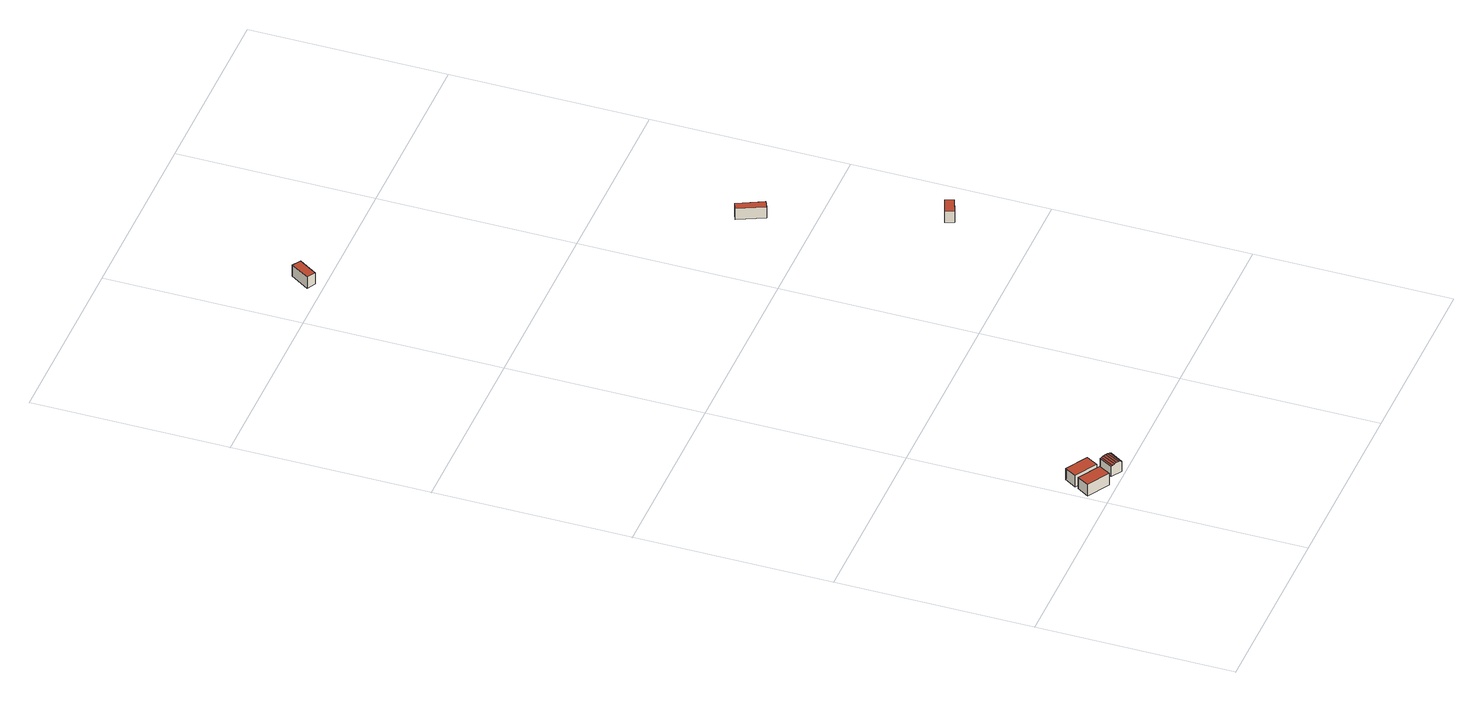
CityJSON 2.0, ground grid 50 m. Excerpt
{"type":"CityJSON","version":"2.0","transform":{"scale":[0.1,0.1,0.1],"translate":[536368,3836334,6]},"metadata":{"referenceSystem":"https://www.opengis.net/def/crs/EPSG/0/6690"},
"CityObjects":{
"building1":{"type":"Building","attributes":{"class":"3001","measuredHeight":3.4,"BuildingDetailAttribute.specifiedBuildingCoverageRate":0.6,"BuildingDetailAttribute.surveyYear":2021,"BuildingIDAttribute.prefecture":"27","BuildingIDAttribute.city":"27104"},"geometry":[{"type":"Solid","lod":"2","boundaries":[[[[0,1,2,3]],[[4,5,6,7]],[[5,3,2,6]],[[7,1,0,4]],[[6,2,1,7]],[[4,0,3,5]]]],"semantics":{"surfaces":[{"type":"GroundSurface"},{"type":"RoofSurface"},{"type":"WallSurface"}],"values":[[0,1,2,2,2,2]]}}]},
"building2":{"type":"Building","attributes":{"class":"3001","measuredHeight":3.4,"BuildingDetailAttribute.specifiedBuildingCoverageRate":0.6,"BuildingDetailAttribute.surveyYear":2021,"BuildingIDAttribute.prefecture":"27","BuildingIDAttribute.city":"27104"},"geometry":[{"type":"Solid","lod":"2","boundaries":[[[[8,9,10,11]],[[12,13,14,15]],[[12,8,11,13]],[[14,10,9,15]],[[15,9,8,12]],[[13,11,10,14]]]],"semantics":{"surfaces":[{"type":"GroundSurface"},{"type":"RoofSurface"},{"type":"WallSurface"}],"values":[[0,1,2,2,2,2]]}}]},
"building3":{"type":"Building","attributes":{"class":"3001","measuredHeight":3.4,"BuildingDetailAttribute.specifiedBuildingCoverageRate":0.6,"BuildingDetailAttribute.surveyYear":2021,"BuildingIDAttribute.prefecture":"27","BuildingIDAttribute.city":"27104"},"geometry":[{"type":"Solid","lod":"2","boundaries":[[[[16,17,18,19]],[[20,21,22,23]],[[21,20,24,25]],[[23,22,26,27]],[[28,29,30,31]],[[27,26,29,28]],[[32,33,31,30]],[[32,30,29,26,22,21,25,19,18]],[[24,16,19,25]],[[24,20,23,27,28,31,33,17,16]],[[32,18,17,33]]]],"semantics":{"surfaces":[{"type":"GroundSurface"},{"type":"RoofSurface"},{"type":"WallSurface"}],"values":[[0,1,1,1,1,1,1,2,2,2,2]]}}]},
"building4":{"type":"Building","attributes":{"1/2500図郭":"054","区名":"此花区","町丁目名称":"北港緑地２丁目","街区番号":1,"class":"3001","usage":"454","measuredHeight":3.4,"storeysAboveGround":1,"BuildingDetailAttribute.buildingRoofEdgeArea":13.98,"BuildingDetailAttribute.buildingStructureType":"601","BuildingDetailAttribute.buildingStructureOrgType":"1","BuildingDetailAttribute.detailedUsage":"1930","BuildingDetailAttribute.groundFloorUsage":"1930","BuildingDetailAttribute.specifiedBuildingCoverageRate":0.6,"BuildingDetailAttribute.surveyYear":2021,"BuildingIDAttribute.prefecture":"27","BuildingIDAttribute.city":"27104"},"geometry":[{"type":"Solid","lod":"2","boundaries":[[[[34,35,36,37]],[[38,39,40,41]],[[40,36,35,41]],[[38,34,37,39]],[[41,35,34,38]],[[39,37,36,40]]]],"semantics":{"surfaces":[{"type":"GroundSurface"},{"type":"RoofSurface"},{"type":"WallSurface"}],"values":[[0,1,2,2,2,2]]}}]},
"building5":{"type":"Building","attributes":{"class":"3001","measuredHeight":3.3,"BuildingDetailAttribute.specifiedBuildingCoverageRate":0.6,"BuildingDetailAttribute.surveyYear":2021,"BuildingIDAttribute.prefecture":"27","BuildingIDAttribute.city":"27104"},"geometry":[{"type":"Solid","lod":"2","boundaries":[[[[42,43,44,45]],[[46,47,48,49]],[[46,42,45,47]],[[47,45,44,48]],[[48,44,43,49]],[[49,43,42,46]]]],"semantics":{"surfaces":[{"type":"GroundSurface"},{"type":"RoofSurface"},{"type":"WallSurface"}],"values":[[0,1,2,2,2,2]]}}]},
"building6":{"type":"Building","attributes":{"class":"3001","measuredHeight":3.4,"BuildingDetailAttribute.specifiedBuildingCoverageRate":0.6,"BuildingDetailAttribute.surveyYear":2021,"BuildingIDAttribute.prefecture":"27","BuildingIDAttribute.city":"27104"},"geometry":[{"type":"Solid","lod":"2","boundaries":[[[[50,51,52,53]],[[54,55,56,57]],[[57,51,50,54]],[[54,50,53,55]],[[55,53,52,56]],[[56,52,51,57]]]],"semantics":{"surfaces":[{"type":"GroundSurface"},{"type":"RoofSurface"},{"type":"WallSurface"}],"values":[[0,1,2,2,2,2]]}}]}
},
"vertices":[
[10,52,2],[28,82,2],[84,49,2],[66,19,2],[10,52,36],[66,19,36],[84,49,36],[27,82,36],
[32,91,2],[50,121,2],[106,88,2],[88,58,2],[32,91,36],[88,58,36],[106,88,36],[50,121,36],
[124,9,2],[97,25,2],[117,60,2],[145,43,2],[121,11,34],[141,45,34],[137,48,35],[117,13,35],[124,9,32],[145,43,32],[131,51,36],[111,17,36],[105,20,35],[125,55,35],[120,57,34],[100,23,34],[117,60,32],[97,25,32],
[85,2000,55],[64,2013,55],[96,2061,55],[116,2048,55],[85,2000,88],[116,2048,88],[96,2061,88],[64,2013,88],
[705,1104,49],[686,1095,49],[656,1162,49],[674,1170,49],[705,1104,82],[674,1170,82],[656,1162,82],[686,1095,82],
[910,733,1],[918,712,1],[877,697,1],[869,718,1],[910,733,34],[869,718,34],[877,697,34],[918,712,34]
]}
